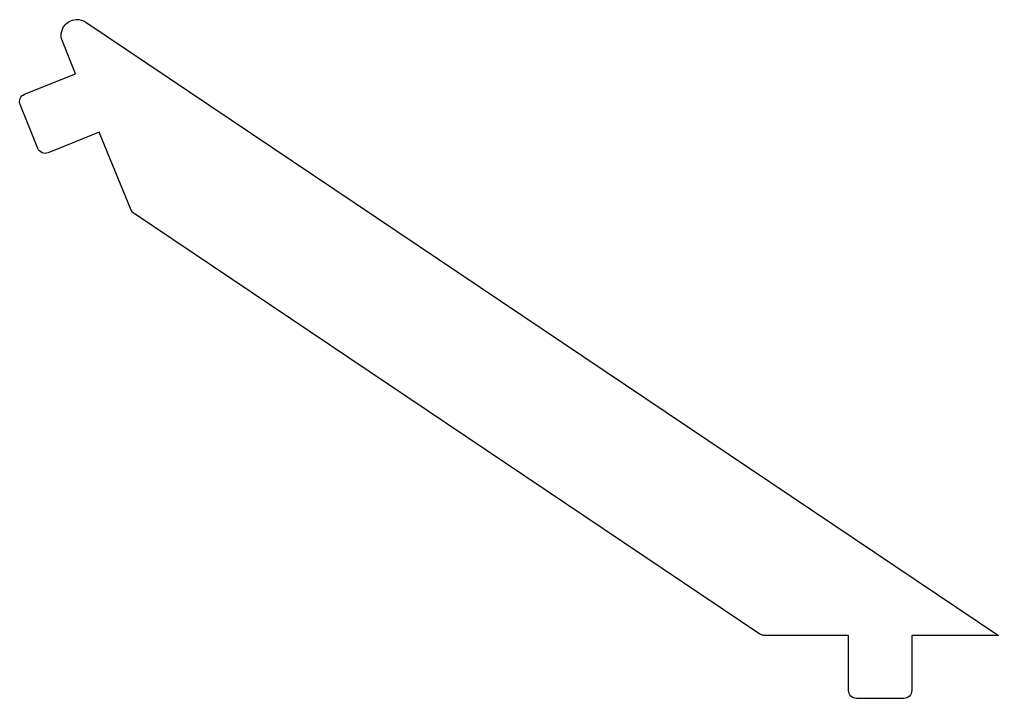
# Model space of a CAD drawing. Header units: millimetres. Extents: x -54.6 to 7.5, y 0 to 43.1.
import ezdxf

# ---------------------------------------------------------------- set-up
doc = ezdxf.new("R2010")
doc.units = ezdxf.units.MM
doc.layers.get('0').update_dxf_attribs({"true_color": 0xffffff})

msp = doc.modelspace()

# ---------------------------------------------------------------- linework, layer by layer
msp.add_lwpolyline([(-50.386, 42.898), (7.5, 4), (2, 4), (2, 0.5, -0.414214), (1.5, 0), (-1.5, 0, -0.414214), (-2, 0.5), (-2, 4), (-7.348, 4, -0.149005), (-7.626, 4.085), (-47.315, 30.755, -0.148681), (-47.499, 30.98), (-49.526, 35.929), (-52.771, 34.618, -0.414214), (-53.422, 34.894), (-54.546, 37.676, -0.414214), (-54.27, 38.327), (-51.031, 39.635), (-51.869, 41.69, -0.740637), (-50.386, 42.898)], format="xyb")

doc.saveas('drawing.dxf')
